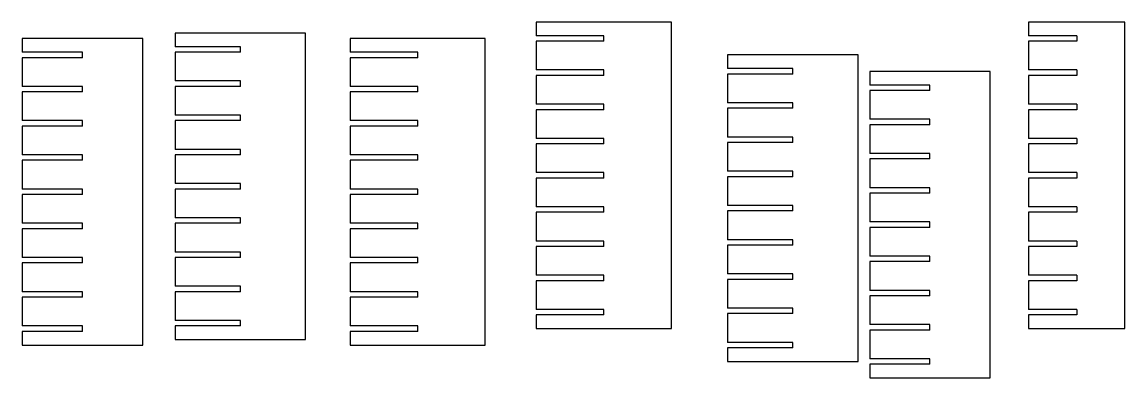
# Model space of a CAD drawing. Header units: millimetres. Extents: x -1717 to 2576, y 143 to 1492.
# Drawn here: x 559 to 2576, y 832 to 1482 of the extents above; entities that cross this region are included whole.
import ezdxf

# ---------------------------------------------------------------- set-up
doc = ezdxf.new("R2010")
doc.units = ezdxf.units.MM
doc.layers.add('Make2D$Visible$Curves', color=7, linetype='Continuous', true_color=0x000000)

msp = doc.modelspace()

# ---------------------------------------------------------------- linework, layer by layer
at = {"layer": 'Make2D$Visible$Curves', "color": 18, "lineweight": -3, "true_color": 0x000000}
for points, degree in [([(1746.6, 1481.6), (1622.9, 1481.6), (1499.2, 1481.6)], 2), ([(1499.2, 1481.6), (1499.2, 1473.3), (1499.2, 1465), (1499.2, 1456.6)], 3), ([(1746.6, 921.6), (1746.6, 1108.3), (1746.6, 1295), (1746.6, 1481.6)], 3), ([(2575.6, 1481.6), (2487.4, 1481.6), (2399.2, 1481.6)], 2), ([(2399.2, 1481.6), (2399.2, 1473.3), (2399.2, 1465), (2399.2, 1456.6)], 3), ([(2575.6, 921.6), (2575.6, 1108.3), (2575.6, 1295), (2575.6, 1481.6)], 3), ([(1077.4, 1461.6), (958.3, 1461.6), (839.2, 1461.6)], 2), ([(839.2, 1461.6), (839.2, 1453.3), (839.2, 1445), (839.2, 1436.6)], 3), ([(1077.4, 901.6), (1077.4, 1088.3), (1077.4, 1275), (1077.4, 1461.6)], 3), ([(1622.9, 1456.6), (1561, 1456.6), (1499.2, 1456.6)], 2), ([(1622.9, 1446.6), (1622.9, 1450), (1622.9, 1453.3), (1622.9, 1456.6)], 3), ([(2487.4, 1456.6), (2443.3, 1456.6), (2399.2, 1456.6)], 2), ([(2487.4, 1456.6), (2487.4, 1453.3), (2487.4, 1450), (2487.4, 1446.6)], 3), ([(780.2, 1451.6), (669.7, 1451.6), (559.2, 1451.6)], 2), ([(559.2, 1451.6), (559.2, 1443.3), (559.2, 1435), (559.2, 1426.6)], 3), ([(780.2, 891.6), (780.2, 1078.3), (780.2, 1265), (780.2, 1451.6)], 3), ([(958.3, 1436.6), (898.7, 1436.6), (839.2, 1436.6)], 2), ([(958.3, 1426.6), (958.3, 1430), (958.3, 1433.3), (958.3, 1436.6)], 3), ([(1406, 1451.6), (1282.6, 1451.6), (1159.2, 1451.6)], 2), ([(1159.2, 1451.6), (1159.2, 1443.3), (1159.2, 1435), (1159.2, 1426.6)], 3), ([(1406, 891.6), (1406, 1078.3), (1406, 1265), (1406, 1451.6)], 3), ([(1499.2, 1446.6), (1499.2, 1429.1), (1499.2, 1411.6), (1499.2, 1394.1)], 3), ([(1622.9, 1446.6), (1561, 1446.6), (1499.2, 1446.6)], 2), ([(2399.2, 1446.6), (2399.2, 1429.1), (2399.2, 1411.6), (2399.2, 1394.1)], 3), ([(2487.4, 1446.6), (2443.3, 1446.6), (2399.2, 1446.6)], 2), ([(669.7, 1426.6), (614.4, 1426.6), (559.2, 1426.6)], 2), ([(559.2, 1416.6), (559.2, 1399.1), (559.2, 1381.6), (559.2, 1364.1)], 3), ([(669.7, 1416.6), (614.4, 1416.6), (559.2, 1416.6)], 2), ([(669.7, 1416.6), (669.7, 1420), (669.7, 1423.3), (669.7, 1426.6)], 3), ([(839.2, 1426.6), (839.2, 1409.1), (839.2, 1391.6), (839.2, 1374.1)], 3), ([(958.3, 1426.6), (898.7, 1426.6), (839.2, 1426.6)], 2), ([(1282.6, 1426.6), (1220.9, 1426.6), (1159.2, 1426.6)], 2), ([(1159.2, 1416.6), (1159.2, 1399.1), (1159.2, 1381.6), (1159.2, 1364.1)], 3), ([(1282.6, 1416.6), (1220.9, 1416.6), (1159.2, 1416.6)], 2), ([(1282.6, 1416.6), (1282.6, 1420), (1282.6, 1423.3), (1282.6, 1426.6)], 3), ([(2088.1, 1421.6), (1968.6, 1421.6), (1849.2, 1421.6)], 2), ([(1849.2, 1421.6), (1849.2, 1413.3), (1849.2, 1405), (1849.2, 1396.6)], 3), ([(2088.1, 861.6), (2088.1, 1048.3), (2088.1, 1235), (2088.1, 1421.6)], 3), ([(1622.9, 1394.1), (1561, 1394.1), (1499.2, 1394.1)], 2), ([(1622.9, 1384.1), (1622.9, 1387.5), (1622.9, 1390.8), (1622.9, 1394.1)], 3), ([(1968.6, 1396.6), (1908.9, 1396.6), (1849.2, 1396.6)], 2), ([(1968.6, 1386.6), (1968.6, 1390), (1968.6, 1393.3), (1968.6, 1396.6)], 3), ([(2328.9, 1391.6), (2219.1, 1391.6), (2109.2, 1391.6)], 2), ([(2109.2, 1391.6), (2109.2, 1383.3), (2109.2, 1375), (2109.2, 1366.6)], 3), ([(2328.9, 831.6), (2328.9, 1018.3), (2328.9, 1205), (2328.9, 1391.6)], 3), ([(2487.4, 1394.1), (2443.3, 1394.1), (2399.2, 1394.1)], 2), ([(2487.4, 1394.1), (2487.4, 1390.8), (2487.4, 1387.5), (2487.4, 1384.1)], 3), ([(958.3, 1374.1), (898.7, 1374.1), (839.2, 1374.1)], 2), ([(958.3, 1364.1), (958.3, 1367.5), (958.3, 1370.8), (958.3, 1374.1)], 3), ([(1499.2, 1384.1), (1499.2, 1366.6), (1499.2, 1349.1), (1499.2, 1331.6)], 3), ([(1622.9, 1384.1), (1561, 1384.1), (1499.2, 1384.1)], 2), ([(1849.2, 1386.6), (1849.2, 1369.1), (1849.2, 1351.6), (1849.2, 1334.1)], 3), ([(1968.6, 1386.6), (1908.9, 1386.6), (1849.2, 1386.6)], 2), ([(2399.2, 1384.1), (2399.2, 1366.6), (2399.2, 1349.1), (2399.2, 1331.6)], 3), ([(2487.4, 1384.1), (2443.3, 1384.1), (2399.2, 1384.1)], 2), ([(669.7, 1364.1), (614.4, 1364.1), (559.2, 1364.1)], 2), ([(559.2, 1354.1), (559.2, 1336.6), (559.2, 1319.1), (559.2, 1301.6)], 3), ([(669.7, 1354.1), (614.4, 1354.1), (559.2, 1354.1)], 2), ([(669.7, 1354.1), (669.7, 1357.5), (669.7, 1360.8), (669.7, 1364.1)], 3), ([(839.2, 1364.1), (839.2, 1346.6), (839.2, 1329.1), (839.2, 1311.6)], 3), ([(958.3, 1364.1), (898.7, 1364.1), (839.2, 1364.1)], 2), ([(1282.6, 1364.1), (1220.9, 1364.1), (1159.2, 1364.1)], 2), ([(1159.2, 1354.1), (1159.2, 1336.6), (1159.2, 1319.1), (1159.2, 1301.6)], 3), ([(1282.6, 1354.1), (1220.9, 1354.1), (1159.2, 1354.1)], 2), ([(1282.6, 1354.1), (1282.6, 1357.5), (1282.6, 1360.8), (1282.6, 1364.1)], 3), ([(2219.1, 1366.6), (2164.1, 1366.6), (2109.2, 1366.6)], 2), ([(2109.2, 1356.6), (2109.2, 1339.1), (2109.2, 1321.6), (2109.2, 1304.1)], 3), ([(2219.1, 1356.6), (2164.1, 1356.6), (2109.2, 1356.6)], 2), ([(2219.1, 1356.6), (2219.1, 1360), (2219.1, 1363.3), (2219.1, 1366.6)], 3), ([(1622.9, 1331.6), (1561, 1331.6), (1499.2, 1331.6)], 2), ([(1622.9, 1321.6), (1622.9, 1325), (1622.9, 1328.3), (1622.9, 1331.6)], 3), ([(1968.6, 1334.1), (1908.9, 1334.1), (1849.2, 1334.1)], 2), ([(1968.6, 1324.1), (1968.6, 1327.5), (1968.6, 1330.8), (1968.6, 1334.1)], 3), ([(2487.4, 1331.6), (2443.3, 1331.6), (2399.2, 1331.6)], 2), ([(2487.4, 1331.6), (2487.4, 1328.3), (2487.4, 1325), (2487.4, 1321.6)], 3), ([(958.3, 1311.6), (898.7, 1311.6), (839.2, 1311.6)], 2), ([(958.3, 1301.6), (958.3, 1305), (958.3, 1308.3), (958.3, 1311.6)], 3), ([(1499.2, 1321.6), (1499.2, 1304.1), (1499.2, 1286.6), (1499.2, 1269.1)], 3), ([(1622.9, 1321.6), (1561, 1321.6), (1499.2, 1321.6)], 2), ([(1849.2, 1324.1), (1849.2, 1306.6), (1849.2, 1289.1), (1849.2, 1271.6)], 3), ([(1968.6, 1324.1), (1908.9, 1324.1), (1849.2, 1324.1)], 2), ([(2399.2, 1321.6), (2399.2, 1304.1), (2399.2, 1286.6), (2399.2, 1269.1)], 3), ([(2487.4, 1321.6), (2443.3, 1321.6), (2399.2, 1321.6)], 2), ([(669.7, 1301.6), (614.4, 1301.6), (559.2, 1301.6)], 2), ([(559.2, 1291.6), (559.2, 1274.1), (559.2, 1256.6), (559.2, 1239.1)], 3), ([(669.7, 1291.6), (614.4, 1291.6), (559.2, 1291.6)], 2), ([(669.7, 1291.6), (669.7, 1295), (669.7, 1298.3), (669.7, 1301.6)], 3), ([(839.2, 1301.6), (839.2, 1284.1), (839.2, 1266.6), (839.2, 1249.1)], 3), ([(958.3, 1301.6), (898.7, 1301.6), (839.2, 1301.6)], 2), ([(1282.6, 1301.6), (1220.9, 1301.6), (1159.2, 1301.6)], 2), ([(1159.2, 1291.6), (1159.2, 1274.1), (1159.2, 1256.6), (1159.2, 1239.1)], 3), ([(1282.6, 1291.6), (1220.9, 1291.6), (1159.2, 1291.6)], 2), ([(1282.6, 1291.6), (1282.6, 1295), (1282.6, 1298.3), (1282.6, 1301.6)], 3), ([(2219.1, 1304.1), (2164.1, 1304.1), (2109.2, 1304.1)], 2), ([(2109.2, 1294.1), (2109.2, 1276.6), (2109.2, 1259.1), (2109.2, 1241.6)], 3), ([(2219.1, 1294.1), (2164.1, 1294.1), (2109.2, 1294.1)], 2), ([(2219.1, 1294.1), (2219.1, 1297.5), (2219.1, 1300.8), (2219.1, 1304.1)], 3), ([(1968.6, 1271.6), (1908.9, 1271.6), (1849.2, 1271.6)], 2), ([(1968.6, 1261.6), (1968.6, 1265), (1968.6, 1268.3), (1968.6, 1271.6)], 3), ([(1622.9, 1269.1), (1561, 1269.1), (1499.2, 1269.1)], 2), ([(1499.2, 1259.1), (1499.2, 1241.6), (1499.2, 1224.1), (1499.2, 1206.6)], 3), ([(1622.9, 1259.1), (1561, 1259.1), (1499.2, 1259.1)], 2), ([(1622.9, 1259.1), (1622.9, 1262.5), (1622.9, 1265.8), (1622.9, 1269.1)], 3), ([(1849.2, 1261.6), (1849.2, 1244.1), (1849.2, 1226.6), (1849.2, 1209.1)], 3), ([(1968.6, 1261.6), (1908.9, 1261.6), (1849.2, 1261.6)], 2), ([(2487.4, 1269.1), (2443.3, 1269.1), (2399.2, 1269.1)], 2), ([(2399.2, 1259.1), (2399.2, 1241.6), (2399.2, 1224.1), (2399.2, 1206.6)], 3), ([(2487.4, 1259.1), (2443.3, 1259.1), (2399.2, 1259.1)], 2), ([(2487.4, 1269.1), (2487.4, 1265.8), (2487.4, 1262.5), (2487.4, 1259.1)], 3), ([(669.7, 1239.1), (614.4, 1239.1), (559.2, 1239.1)], 2), ([(669.7, 1229.1), (669.7, 1232.5), (669.7, 1235.8), (669.7, 1239.1)], 3), ([(958.3, 1249.1), (898.7, 1249.1), (839.2, 1249.1)], 2), ([(839.2, 1239.1), (839.2, 1221.6), (839.2, 1204.1), (839.2, 1186.6)], 3), ([(958.3, 1239.1), (898.7, 1239.1), (839.2, 1239.1)], 2), ([(958.3, 1239.1), (958.3, 1242.5), (958.3, 1245.8), (958.3, 1249.1)], 3), ([(1282.6, 1239.1), (1220.9, 1239.1), (1159.2, 1239.1)], 2), ([(1282.6, 1229.1), (1282.6, 1232.5), (1282.6, 1235.8), (1282.6, 1239.1)], 3), ([(2219.1, 1241.6), (2164.1, 1241.6), (2109.2, 1241.6)], 2), ([(2109.2, 1231.6), (2109.2, 1214.1), (2109.2, 1196.6), (2109.2, 1179.1)], 3), ([(2219.1, 1231.6), (2164.1, 1231.6), (2109.2, 1231.6)], 2), ([(2219.1, 1231.6), (2219.1, 1235), (2219.1, 1238.3), (2219.1, 1241.6)], 3), ([(559.2, 1229.1), (559.2, 1211.6), (559.2, 1194.1), (559.2, 1176.6)], 3), ([(669.7, 1229.1), (614.4, 1229.1), (559.2, 1229.1)], 2), ([(1159.2, 1229.1), (1159.2, 1211.6), (1159.2, 1194.1), (1159.2, 1176.6)], 3), ([(1282.6, 1229.1), (1220.9, 1229.1), (1159.2, 1229.1)], 2), ([(1622.9, 1206.6), (1561, 1206.6), (1499.2, 1206.6)], 2), ([(1499.2, 1196.6), (1499.2, 1179.1), (1499.2, 1161.6), (1499.2, 1144.1)], 3), ([(1622.9, 1196.6), (1561, 1196.6), (1499.2, 1196.6)], 2), ([(1622.9, 1196.6), (1622.9, 1200), (1622.9, 1203.3), (1622.9, 1206.6)], 3), ([(1968.6, 1209.1), (1908.9, 1209.1), (1849.2, 1209.1)], 2), ([(1849.2, 1199.1), (1849.2, 1181.6), (1849.2, 1164.1), (1849.2, 1146.6)], 3), ([(1968.6, 1199.1), (1908.9, 1199.1), (1849.2, 1199.1)], 2), ([(1968.6, 1199.1), (1968.6, 1202.5), (1968.6, 1205.8), (1968.6, 1209.1)], 3), ([(2487.4, 1206.6), (2443.3, 1206.6), (2399.2, 1206.6)], 2), ([(2399.2, 1196.6), (2399.2, 1179.1), (2399.2, 1161.6), (2399.2, 1144.1)], 3), ([(2487.4, 1196.6), (2443.3, 1196.6), (2399.2, 1196.6)], 2), ([(2487.4, 1206.6), (2487.4, 1203.3), (2487.4, 1200), (2487.4, 1196.6)], 3), ([(669.7, 1176.6), (614.4, 1176.6), (559.2, 1176.6)], 2), ([(669.7, 1166.6), (669.7, 1170), (669.7, 1173.3), (669.7, 1176.6)], 3), ([(958.3, 1186.6), (898.7, 1186.6), (839.2, 1186.6)], 2), ([(839.2, 1176.6), (839.2, 1159.1), (839.2, 1141.6), (839.2, 1124.1)], 3), ([(958.3, 1176.6), (898.7, 1176.6), (839.2, 1176.6)], 2), ([(958.3, 1176.6), (958.3, 1180), (958.3, 1183.3), (958.3, 1186.6)], 3), ([(1282.6, 1176.6), (1220.9, 1176.6), (1159.2, 1176.6)], 2), ([(1282.6, 1166.6), (1282.6, 1170), (1282.6, 1173.3), (1282.6, 1176.6)], 3), ([(2219.1, 1179.1), (2164.1, 1179.1), (2109.2, 1179.1)], 2), ([(2219.1, 1169.1), (2219.1, 1172.5), (2219.1, 1175.8), (2219.1, 1179.1)], 3), ([(559.2, 1166.6), (559.2, 1149.1), (559.2, 1131.6), (559.2, 1114.1)], 3), ([(669.7, 1166.6), (614.4, 1166.6), (559.2, 1166.6)], 2), ([(1159.2, 1166.6), (1159.2, 1149.1), (1159.2, 1131.6), (1159.2, 1114.1)], 3), ([(1282.6, 1166.6), (1220.9, 1166.6), (1159.2, 1166.6)], 2), ([(2109.2, 1169.1), (2109.2, 1151.6), (2109.2, 1134.1), (2109.2, 1116.6)], 3), ([(2219.1, 1169.1), (2164.1, 1169.1), (2109.2, 1169.1)], 2), ([(1622.9, 1144.1), (1561, 1144.1), (1499.2, 1144.1)], 2), ([(1499.2, 1134.1), (1499.2, 1116.6), (1499.2, 1099.1), (1499.2, 1081.6)], 3), ([(1622.9, 1134.1), (1561, 1134.1), (1499.2, 1134.1)], 2), ([(1622.9, 1134.1), (1622.9, 1137.5), (1622.9, 1140.8), (1622.9, 1144.1)], 3), ([(1968.6, 1146.6), (1908.9, 1146.6), (1849.2, 1146.6)], 2), ([(1849.2, 1136.6), (1849.2, 1119.1), (1849.2, 1101.6), (1849.2, 1084.1)], 3), ([(1968.6, 1136.6), (1908.9, 1136.6), (1849.2, 1136.6)], 2), ([(1968.6, 1136.6), (1968.6, 1140), (1968.6, 1143.3), (1968.6, 1146.6)], 3), ([(2487.4, 1144.1), (2443.3, 1144.1), (2399.2, 1144.1)], 2), ([(2399.2, 1134.1), (2399.2, 1116.6), (2399.2, 1099.1), (2399.2, 1081.6)], 3), ([(2487.4, 1134.1), (2443.3, 1134.1), (2399.2, 1134.1)], 2), ([(2487.4, 1144.1), (2487.4, 1140.8), (2487.4, 1137.5), (2487.4, 1134.1)], 3), ([(669.7, 1114.1), (614.4, 1114.1), (559.2, 1114.1)], 2), ([(669.7, 1104.1), (669.7, 1107.5), (669.7, 1110.8), (669.7, 1114.1)], 3), ([(958.3, 1124.1), (898.7, 1124.1), (839.2, 1124.1)], 2), ([(839.2, 1114.1), (839.2, 1096.6), (839.2, 1079.1), (839.2, 1061.6)], 3), ([(958.3, 1114.1), (898.7, 1114.1), (839.2, 1114.1)], 2), ([(958.3, 1114.1), (958.3, 1117.5), (958.3, 1120.8), (958.3, 1124.1)], 3), ([(1282.6, 1114.1), (1220.9, 1114.1), (1159.2, 1114.1)], 2), ([(1282.6, 1104.1), (1282.6, 1107.5), (1282.6, 1110.8), (1282.6, 1114.1)], 3), ([(2219.1, 1116.6), (2164.1, 1116.6), (2109.2, 1116.6)], 2), ([(2219.1, 1106.6), (2219.1, 1110), (2219.1, 1113.3), (2219.1, 1116.6)], 3), ([(559.2, 1104.1), (559.2, 1086.6), (559.2, 1069.1), (559.2, 1051.6)], 3), ([(669.7, 1104.1), (614.4, 1104.1), (559.2, 1104.1)], 2), ([(1159.2, 1104.1), (1159.2, 1086.6), (1159.2, 1069.1), (1159.2, 1051.6)], 3), ([(1282.6, 1104.1), (1220.9, 1104.1), (1159.2, 1104.1)], 2), ([(2109.2, 1106.6), (2109.2, 1089.1), (2109.2, 1071.6), (2109.2, 1054.1)], 3), ([(2219.1, 1106.6), (2164.1, 1106.6), (2109.2, 1106.6)], 2), ([(1622.9, 1081.6), (1561, 1081.6), (1499.2, 1081.6)], 2), ([(1499.2, 1071.6), (1499.2, 1054.1), (1499.2, 1036.6), (1499.2, 1019.1)], 3), ([(1622.9, 1071.6), (1561, 1071.6), (1499.2, 1071.6)], 2), ([(1622.9, 1071.6), (1622.9, 1075), (1622.9, 1078.3), (1622.9, 1081.6)], 3), ([(1968.6, 1084.1), (1908.9, 1084.1), (1849.2, 1084.1)], 2), ([(1849.2, 1074.1), (1849.2, 1056.6), (1849.2, 1039.1), (1849.2, 1021.6)], 3), ([(1968.6, 1074.1), (1908.9, 1074.1), (1849.2, 1074.1)], 2), ([(1968.6, 1074.1), (1968.6, 1077.5), (1968.6, 1080.8), (1968.6, 1084.1)], 3), ([(2487.4, 1081.6), (2443.3, 1081.6), (2399.2, 1081.6)], 2), ([(2399.2, 1071.6), (2399.2, 1054.1), (2399.2, 1036.6), (2399.2, 1019.1)], 3), ([(2487.4, 1071.6), (2443.3, 1071.6), (2399.2, 1071.6)], 2), ([(2487.4, 1081.6), (2487.4, 1078.3), (2487.4, 1075), (2487.4, 1071.6)], 3), ([(669.7, 1051.6), (614.4, 1051.6), (559.2, 1051.6)], 2), ([(669.7, 1041.6), (669.7, 1045), (669.7, 1048.3), (669.7, 1051.6)], 3), ([(958.3, 1061.6), (898.7, 1061.6), (839.2, 1061.6)], 2), ([(839.2, 1051.6), (839.2, 1034.1), (839.2, 1016.6), (839.2, 999.1)], 3), ([(958.3, 1051.6), (898.7, 1051.6), (839.2, 1051.6)], 2), ([(958.3, 1051.6), (958.3, 1055), (958.3, 1058.3), (958.3, 1061.6)], 3), ([(1282.6, 1051.6), (1220.9, 1051.6), (1159.2, 1051.6)], 2), ([(1282.6, 1041.6), (1282.6, 1045), (1282.6, 1048.3), (1282.6, 1051.6)], 3), ([(2219.1, 1054.1), (2164.1, 1054.1), (2109.2, 1054.1)], 2), ([(2219.1, 1044.1), (2219.1, 1047.5), (2219.1, 1050.8), (2219.1, 1054.1)], 3), ([(559.2, 1041.6), (559.2, 1024.1), (559.2, 1006.6), (559.2, 989.1)], 3), ([(669.7, 1041.6), (614.4, 1041.6), (559.2, 1041.6)], 2), ([(1159.2, 1041.6), (1159.2, 1024.1), (1159.2, 1006.6), (1159.2, 989.1)], 3), ([(1282.6, 1041.6), (1220.9, 1041.6), (1159.2, 1041.6)], 2), ([(2109.2, 1044.1), (2109.2, 1026.6), (2109.2, 1009.1), (2109.2, 991.6)], 3), ([(2219.1, 1044.1), (2164.1, 1044.1), (2109.2, 1044.1)], 2), ([(1622.9, 1019.1), (1561, 1019.1), (1499.2, 1019.1)], 2), ([(1499.2, 1009.1), (1499.2, 991.6), (1499.2, 974.1), (1499.2, 956.6)], 3), ([(1622.9, 1009.1), (1561, 1009.1), (1499.2, 1009.1)], 2), ([(1622.9, 1009.1), (1622.9, 1012.5), (1622.9, 1015.8), (1622.9, 1019.1)], 3), ([(1968.6, 1021.6), (1908.9, 1021.6), (1849.2, 1021.6)], 2), ([(1849.2, 1011.6), (1849.2, 994.1), (1849.2, 976.6), (1849.2, 959.1)], 3), ([(1968.6, 1011.6), (1908.9, 1011.6), (1849.2, 1011.6)], 2), ([(1968.6, 1011.6), (1968.6, 1015), (1968.6, 1018.3), (1968.6, 1021.6)], 3), ([(2487.4, 1019.1), (2443.3, 1019.1), (2399.2, 1019.1)], 2), ([(2399.2, 1009.1), (2399.2, 991.6), (2399.2, 974.1), (2399.2, 956.6)], 3), ([(2487.4, 1009.1), (2443.3, 1009.1), (2399.2, 1009.1)], 2), ([(2487.4, 1019.1), (2487.4, 1015.8), (2487.4, 1012.5), (2487.4, 1009.1)], 3), ([(669.7, 989.1), (614.4, 989.1), (559.2, 989.1)], 2), ([(669.7, 979.1), (669.7, 982.5), (669.7, 985.8), (669.7, 989.1)], 3), ([(958.3, 999.1), (898.7, 999.1), (839.2, 999.1)], 2), ([(839.2, 989.1), (839.2, 971.6), (839.2, 954.1), (839.2, 936.6)], 3), ([(958.3, 989.1), (898.7, 989.1), (839.2, 989.1)], 2), ([(958.3, 989.1), (958.3, 992.5), (958.3, 995.8), (958.3, 999.1)], 3), ([(1282.6, 989.1), (1220.9, 989.1), (1159.2, 989.1)], 2), ([(1282.6, 979.1), (1282.6, 982.5), (1282.6, 985.8), (1282.6, 989.1)], 3), ([(2219.1, 991.6), (2164.1, 991.6), (2109.2, 991.6)], 2), ([(2219.1, 981.6), (2219.1, 985), (2219.1, 988.3), (2219.1, 991.6)], 3), ([(559.2, 979.1), (559.2, 961.6), (559.2, 944.1), (559.2, 926.6)], 3), ([(669.7, 979.1), (614.4, 979.1), (559.2, 979.1)], 2), ([(1159.2, 979.1), (1159.2, 961.6), (1159.2, 944.1), (1159.2, 926.6)], 3), ([(1282.6, 979.1), (1220.9, 979.1), (1159.2, 979.1)], 2), ([(2109.2, 981.6), (2109.2, 964.1), (2109.2, 946.6), (2109.2, 929.1)], 3), ([(2219.1, 981.6), (2164.1, 981.6), (2109.2, 981.6)], 2), ([(1622.9, 956.6), (1561, 956.6), (1499.2, 956.6)], 2), ([(1622.9, 946.6), (1622.9, 950), (1622.9, 953.3), (1622.9, 956.6)], 3), ([(1968.6, 959.1), (1908.9, 959.1), (1849.2, 959.1)], 2), ([(1849.2, 949.1), (1849.2, 931.6), (1849.2, 914.1), (1849.2, 896.6)], 3), ([(1968.6, 949.1), (1908.9, 949.1), (1849.2, 949.1)], 2), ([(1968.6, 949.1), (1968.6, 952.5), (1968.6, 955.8), (1968.6, 959.1)], 3), ([(2487.4, 956.6), (2443.3, 956.6), (2399.2, 956.6)], 2), ([(2487.4, 956.6), (2487.4, 953.3), (2487.4, 950), (2487.4, 946.6)], 3), ([(958.3, 936.6), (898.7, 936.6), (839.2, 936.6)], 2), ([(958.3, 926.6), (958.3, 930), (958.3, 933.3), (958.3, 936.6)], 3), ([(1499.2, 946.6), (1499.2, 938.3), (1499.2, 930), (1499.2, 921.6)], 3), ([(1622.9, 946.6), (1561, 946.6), (1499.2, 946.6)], 2), ([(2219.1, 929.1), (2164.1, 929.1), (2109.2, 929.1)], 2), ([(2219.1, 919.1), (2219.1, 922.5), (2219.1, 925.8), (2219.1, 929.1)], 3), ([(2399.2, 946.6), (2399.2, 938.3), (2399.2, 930), (2399.2, 921.6)], 3), ([(2487.4, 946.6), (2443.3, 946.6), (2399.2, 946.6)], 2), ([(669.7, 926.6), (614.4, 926.6), (559.2, 926.6)], 2), ([(559.2, 916.6), (559.2, 908.3), (559.2, 900), (559.2, 891.6)], 3), ([(669.7, 916.6), (614.4, 916.6), (559.2, 916.6)], 2), ([(669.7, 916.6), (669.7, 920), (669.7, 923.3), (669.7, 926.6)], 3), ([(839.2, 926.6), (839.2, 918.3), (839.2, 910), (839.2, 901.6)], 3), ([(958.3, 926.6), (898.7, 926.6), (839.2, 926.6)], 2), ([(1282.6, 926.6), (1220.9, 926.6), (1159.2, 926.6)], 2), ([(1159.2, 916.6), (1159.2, 908.3), (1159.2, 900), (1159.2, 891.6)], 3), ([(1282.6, 916.6), (1220.9, 916.6), (1159.2, 916.6)], 2), ([(1282.6, 916.6), (1282.6, 920), (1282.6, 923.3), (1282.6, 926.6)], 3), ([(1499.2, 921.6), (1622.9, 921.6), (1746.6, 921.6)], 2), ([(2109.2, 919.1), (2109.2, 901.6), (2109.2, 884.1), (2109.2, 866.6)], 3), ([(2219.1, 919.1), (2164.1, 919.1), (2109.2, 919.1)], 2), ([(2399.2, 921.6), (2487.4, 921.6), (2575.6, 921.6)], 2), ([(559.2, 891.6), (669.7, 891.6), (780.2, 891.6)], 2), ([(839.2, 901.6), (958.3, 901.6), (1077.4, 901.6)], 2), ([(1159.2, 891.6), (1282.6, 891.6), (1406, 891.6)], 2), ([(1968.6, 896.6), (1908.9, 896.6), (1849.2, 896.6)], 2), ([(1968.6, 886.6), (1968.6, 890), (1968.6, 893.3), (1968.6, 896.6)], 3), ([(1849.2, 886.6), (1849.2, 878.3), (1849.2, 870), (1849.2, 861.6)], 3), ([(1968.6, 886.6), (1908.9, 886.6), (1849.2, 886.6)], 2), ([(1849.2, 861.6), (1968.6, 861.6), (2088.1, 861.6)], 2), ([(2219.1, 866.6), (2164.1, 866.6), (2109.2, 866.6)], 2), ([(2109.2, 856.6), (2109.2, 848.3), (2109.2, 840), (2109.2, 831.6)], 3), ([(2219.1, 856.6), (2164.1, 856.6), (2109.2, 856.6)], 2), ([(2219.1, 856.6), (2219.1, 860), (2219.1, 863.3), (2219.1, 866.6)], 3), ([(2109.2, 831.6), (2219.1, 831.6), (2328.9, 831.6)], 2)]:
    msp.add_open_spline(points, degree=degree, dxfattribs=at)

doc.saveas('drawing.dxf')
